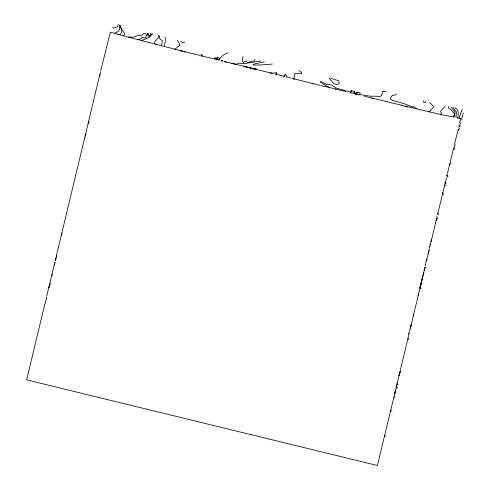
<?xml version="1.0" encoding="UTF-8"?>
<svg xmlns="http://www.w3.org/2000/svg" width="490" height="490" viewBox="0 0 490 490"><rect width="100%" height="100%" fill="white"/><g stroke="black" fill="none" stroke-linecap="round" stroke-linejoin="round"><path stroke-width="0.73" d="M217.493 57.857C215.961 63.137 216.905 55.37 219.355 58.279L219.459 60.031M426.423 259.792L425.394 265.464L425.044 265.059M118.213 24.5L117.557 26.748L114.072 27.997L112.608 27.801M426.453 260.827L426.882 259.406L426.496 260.876L426.625 259.62M242.96 56.473L242.36 60.754L243.352 62.781L245.19 61.183L246.642 61.091L246.972 62.518L254.818 60.772L254.843 59.37M455.927 117.52L456.539 112.106L452.889 107.39M164.401 46.066C164.879 42.985 166.036 39.255 165.075 37.118M457.409 118.157C458.787 114.299 459.014 110.036 455.057 107.751M161.498 45.631L162.411 40.462L160.463 39.672L159.324 37.877L159.642 35.623M120.344 25.523C119.389 28.389 127.688 34.502 123.48 35.592M386.457 92.01L383.327 91.244M454.512 117.018L455.075 112.222L451.223 107.151M55.676 260.637L55.37 260.76L55.572 259.853M55.37 260.766L56.662 255.302L56.301 256.815M459.951 122.035L460.784 118.5L457.054 117.692M99.629 76.054L99.74 75.583M99.85 75.117L100.181 73.721M100.297 73.255L100.628 71.859M428.272 253.459L428.407 252.895M418.975 292.175L419.685 288.837M420.806 284.647L422.723 276.826L420.806 284.647L422.662 276.893L422.343 276.525M431.555 239.726L429.136 248.534M44.958 303.512L26.656 379.866L377.398 465.5L395.136 391.969M46.697 296.236L54.543 263.516M56.283 256.246L99.85 74.449M100.726 70.817L110.317 32.144L124.883 36.278M45.239 303.157L45.35 302.679M45.466 302.201L45.809 300.768M45.925 300.29L46.268 298.857M46.379 298.379L46.611 297.424L46.801 297.877M52.173 274.155L52.05 275.643M54.868 265.041L54.384 264.906L55.064 262.273L54.935 262.622M55.695 259.345L56.056 257.832M62.034 233.056L61.458 235.353M88.849 121.312L88.255 123.792L89.064 121.661M406.382 344.905L408.991 334.015M410.712 326.836L413.578 314.868M426.496 260.876L426.882 259.406M428.45 252.797L426.962 258.91L426.453 259.351M429.099 249.998L428.542 252.326L429.234 249.649M429.889 246.684L430.012 246.182M431.151 240.48L431.457 240.222L431.108 241.656M437.644 214.302L446.445 177.717M454.414 144.66L458.193 129.342M395.424 390.775L394.781 393.415L405.567 348.396M408.734 333.837L409.965 329.942M413.34 315.854L415.955 304.939M416.831 301.289L418.668 293.779M419.458 287.373L420.414 286.54L419.924 288.371L420.059 288.022M453.544 148.292L447.333 174.036M401.304 105.613L401.549 105.172L407.466 107.022M291.967 78.596L294.135 78.853L294.043 79.178M396.41 94.441L392.049 95.709L390.457 98.306L390.604 99.409L392.704 100.487L403.748 103.513L412.788 107.096L413.364 106.263L416.408 108.645M373.478 98.625L364.37 96.156M462.193 109.325L459.007 118.378M293.902 79.178L294.306 75.093C293.92 70.493 307.892 77.046 298.949 70.474M158.196 35.274C161.014 38.624 150.632 41.834 156.212 44.743M435.867 220.953C437.025 220.261 436.112 217.854 437.95 218.215M463.344 113.074L461.972 117.41L461.733 119.787M219.281 59.903C220.714 56.509 224.432 53.784 228.003 52.822M85.291 136.232L86.105 134.107M54.384 264.906L54.519 264.557M50.317 283.196L48.963 287.563L49.778 285.437M201.464 56.215L201.954 54.935L199.65 55.094L199.675 55.842M214.393 59.259L214.859 58.047L217.487 57.961M215.049 59.786L215.741 57.973M216.794 59.676L217.615 57.857M219.355 58.279L218.663 60.092L216.917 59.67M221.584 60.821L222.558 60.791L221.609 61.103L221.676 60.576M225.388 61.777L226.3 61.734L226.576 62.42L225.388 61.777L224.046 61.801M234.594 64.074L234.728 63.725L232.174 63.1L232.04 63.449L234.808 64.306L234.728 63.725M275.668 74.676L276.397 72.759L272.152 73.261L257.409 69.745M284.396 76.795L285.247 74.56L286.938 76.03L286.509 77.144M351.22 90.717L350.436 92.751L353.455 93.474L354.227 91.452L351.22 90.717L351.802 91.324M354.368 93.866L354.882 92.518L354.227 91.452M357.045 92.163L355.826 94.423L357.045 92.163L356.438 94.46L357.498 92.273L360.26 92.947L359.488 94.968L356.726 94.294M357.081 92.169L356.273 94.184M431.555 239.8L437.16 216.317L436.835 215.937M431.457 240.222L431.096 240.621M420.683 285.198L420.818 284.849L420.549 285.78L420.677 285.425M420.279 286.889L420.414 286.54M416.629 302.146L416.132 304.364M409.107 333.537L408.825 333.592M406.21 345.634L405.702 347.912M399.656 373.104L400.269 371.5L399.068 375.567L398.633 375.193M440.859 114.887C443.119 112.498 438.323 112.357 441.894 109.87C442.066 108.382 444.595 108.18 445.147 106.005M152.035 33.596L149.181 36.732L148.054 35.329L148.354 34.098L147.502 33.884L146.663 35.501L145.904 35.654L146.271 37.626L143.809 38.036L143.105 37.461L141.292 37.657L141.328 38.661L137.225 39.757M448.601 106.679L448.209 107.237L448.503 107.972L452.938 111.64L453.072 112.884L454.346 112.914L454.353 115.358L453.281 115.805L453.274 117.018M152.739 33.939L148.801 37.626L141.635 40.517M423.789 100.958C422.123 102.165 425.816 103.733 425.975 101.491M283.367 76.697L285.247 74.56M429.038 112.045L433.877 106.667L429.436 102.337M184.693 42.079C183.53 43.567 181.563 42.042 180.602 41.074M383.217 91.22L381.122 96.291L379.958 95.985L379.364 97.026L376.412 96.15L370.703 96.273L359.115 94.472M444.424 185.992L445.912 184.975M428.015 253.275L428.389 252.963M413.291 314.702L413.695 314.366M410.791 325.164L411.19 324.833L410.112 329.341L409.769 328.931M418.662 292.42L419.03 292.126M398.143 384.583L396.649 384.044M227.305 62.604L227.654 62.334L231.476 63.296L231.145 63.547M174.605 49.515L180.118 45.043L177.423 40.303M355.624 93.406L356.775 92.69L356.598 92.396M396.447 388.49L397.292 387.657L396.306 385.428M184.497 52.203L185.196 51.799M449.11 164.769L451.076 163.629M455.565 145.065L453.973 146.296L454.757 148.439M326.162 86.944L326.499 86.785L320.662 85.615M117.784 34.888C123.676 34.68 121.557 28.714 119.768 25.217M114.819 32.989L118.249 31.47L119.572 29.535A15.037 14.786 20.9 0 1 119.633 26.062L119.266 24.923M390.132 411.079L391.927 410.614M252.375 68.919L255.86 68.055L256.423 69.776M235.384 64.417L239.304 63.008L240.474 63.455L244.89 63.547L260.827 60.999M264.269 62.01C238.165 66.517 264.649 65.005 272.391 63.994M269.917 73.163L272.042 72.93L272.152 73.261M255.774 69.666L256.76 69.574L243.91 66.426M221.701 60.852L222.558 60.791M330.315 78.137L329.556 78.333L329.654 78.817L333.549 83.429L336.195 84.501L338.988 83.845L339.105 81.548L338.48 80.721L331.356 78.388M213.965 58.224L214.859 58.047M224.144 61.556L225.48 61.532M393.88 397.121L395.148 397.176M125.569 36.775L132.79 37.179L135.418 36.566C137.715 34.698 141.947 36.67 143.392 33.951C144.581 32.518 147.061 35.219 147.564 33.663C149.45 33.302 147.796 35.592 149.101 35.886L149.958 35.311L150.381 33.026M453.33 116.871L442.011 114.807L404.991 106.061M235.298 64.233L246.978 67.008M460.147 126.144L458.83 125.593M401.292 105.166L371.751 97.976M179.995 50.507L128.57 37.197M421.137 282.559L422.209 284.065M198.425 55.094L180.681 50.672L181.184 50.795M244.908 66.499L243.867 66.248L256.76 69.58L247.493 67.136M312.7 83.496L294.276 78.896M384.442 435.818L385.783 436.149M275.894 74.186L283.257 76.042M202.113 56.007L213.175 58.739M180.681 50.672L182.531 51.132M345.928 91.612L327.835 87.079L327.957 87.385M181.686 50.923L182.188 51.046M286.932 76.991L290.607 77.947M460.429 125.06L459.614 124.564M350.956 92.31L335.92 87.967L332.073 85.229L327.412 84.004L326.977 84.654L320.717 81.358L320.338 82.149L320.932 82.638L329.942 87.961M355.912 93.86L354.509 93.425M460.018 126.579L459.112 126.181M459.069 130.45C457.966 129.948 460.404 128.068 458.487 127.7M319.988 85.407L312.148 83.361L312.528 83.612M312.908 83.857L313.288 84.109M460.735 123.878L459.295 122.041M425.051 266.989L426.018 268.085M430.042 244.296L430.373 244.669M407.95 338.357L408.923 339.515M435.108 223.054L435.445 223.458M419.82 287.416L421.051 288.892M437.533 213.156L438.795 214.687M446.666 174.624L448.001 176.357M446.531 175.2L447.848 176.915M445.012 182.36L446.176 183.891M442.121 192.601L443.615 194.573M454.463 149.579L453.342 147.943M397.016 382.586L397.274 383.033M418.191 293.247L418.613 293.994L418.246 295.537L418.031 295.127M276.397 72.759L276.63 75.019M201.954 54.935L202.045 56.368M335.534 89.002A8.214 1.127 62.4 0 1 335.797 89.462M423.721 272.471L422.778 276.409L423.973 271.809L423.721 272.471M424.873 267.656L424.095 270.903L424.873 267.656"/></g></svg>
